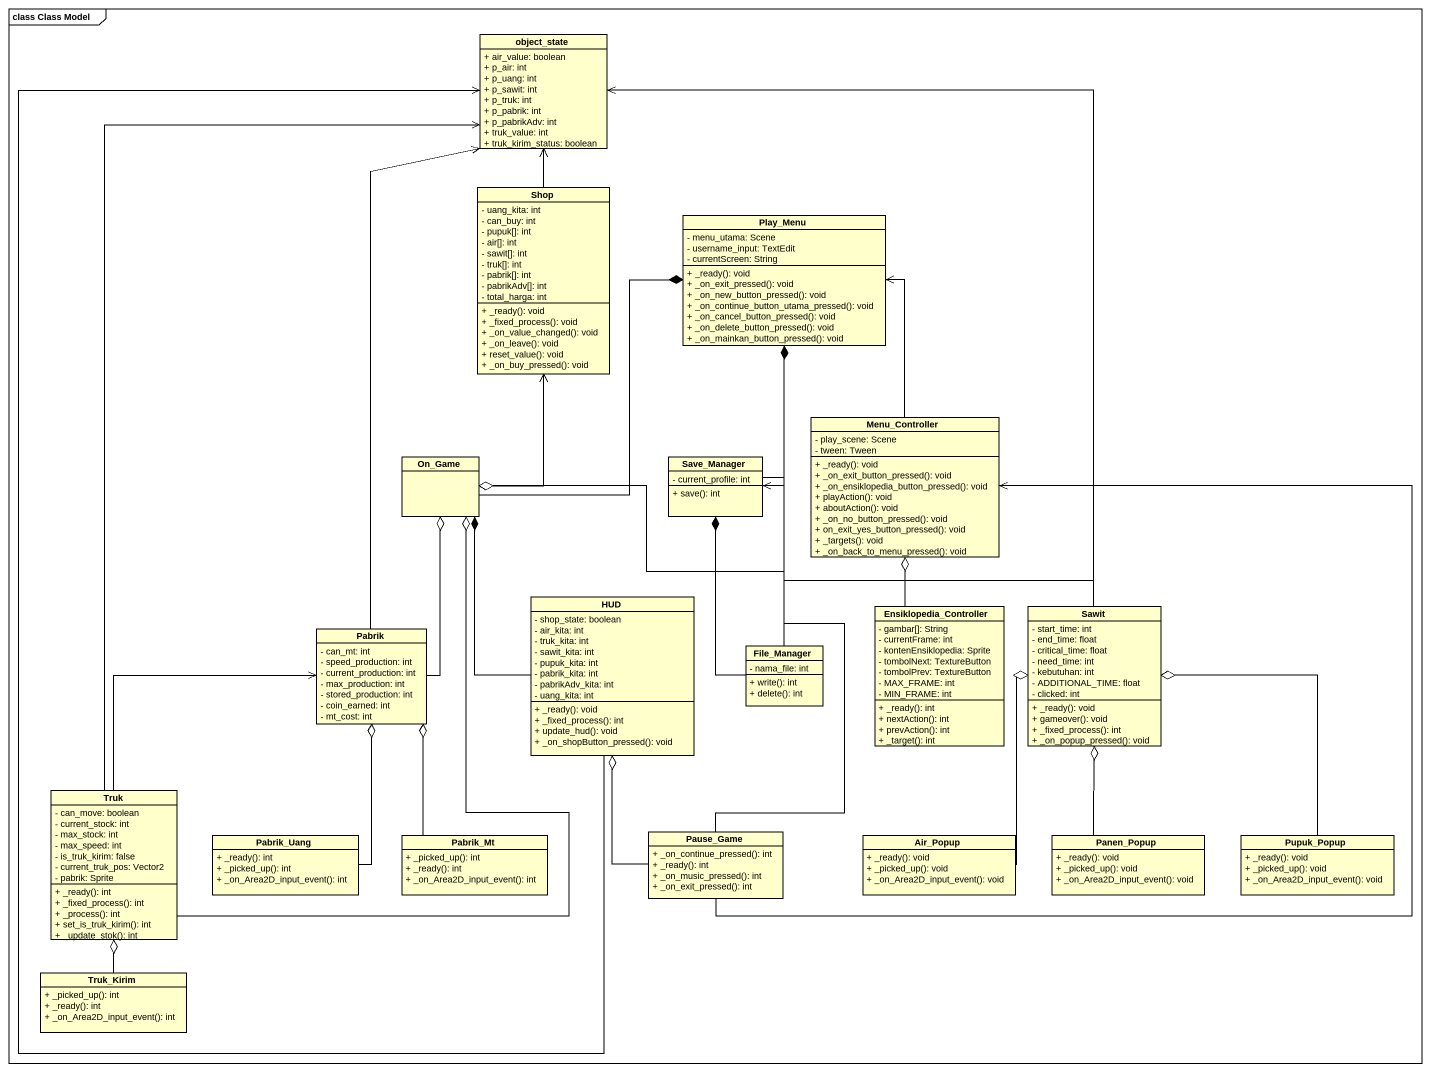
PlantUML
@startuml
mainframe class Class Model
hide circle
hide empty members
skinparam classAttributeIconSize 0
class object_state {
  + air_value: boolean
  + p_air: int
  + p_uang: int
  + p_sawit: int
  + p_truk: int
  + p_pabrik: int
  + p_pabrikAdv: int
  + truk_value: int
  + truk_kirim_status: boolean
}
class Shop {
  - uang_kita: int
  - can_buy: int
  - pupuk[]: int
  - air[]: int
  - sawit[]: int
  - truk[]: int
  - pabrik[]: int
  - pabrikAdv[]: int
  - total_harga: int
  + _ready(): void
  + _fixed_process(): void
  + _on_value_changed(): void
  + _on_leave(): void
  + reset_value(): void
  + _on_buy_pressed(): void
}
class Play_Menu {
  - menu_utama: Scene
  - username_input: TextEdit
  - currentScreen: String
  + _ready(): void
  + _on_exit_pressed(): void
  + _on_new_button_pressed(): void
  + _on_continue_button_utama_pressed(): void
  + _on_cancel_button_pressed(): void
  + _on_delete_button_pressed(): void
  + _on_mainkan_button_pressed(): void
}
class Menu_Controller {
  - play_scene: Scene
  - tween: Tween
  + _ready(): void
  + _on_exit_button_pressed(): void
  + _on_ensiklopedia_button_pressed(): void
  + playAction(): void
  + aboutAction(): void
  + _on_no_button_pressed(): void
  + on_exit_yes_button_pressed(): void
  + _targets(): void
  + _on_back_to_menu_pressed(): void
}
class On_Game
class Save_Manager {
  - current_profile: int
  + save(): int
}
class HUD {
  - shop_state: boolean
  - air_kita: int
  - truk_kita: int
  - sawit_kita: int
  - pupuk_kita: int
  - pabrik_kita: int
  - pabrikAdv_kita: int
  - uang_kita: int
  + _ready(): void
  + _fixed_process(): int
  + update_hud(): void
  + _on_shopButton_pressed(): void
}
class Pabrik {
  - can_mt: int
  - speed_production: int
  - current_production: int
  - max_production: int
  - stored_production: int
  - coin_earned: int
  - mt_cost: int
}
class Ensiklopedia_Controller {
  - gambar[]: String
  - currentFrame: int
  - kontenEnsiklopedia: Sprite
  - tombolNext: TextureButton
  - tombolPrev: TextureButton
  - MAX_FRAME: int
  - MIN_FRAME: int
  + _ready(): int
  + nextAction(): int
  + prevAction(): int
  + _target(): int
}
class Sawit {
  - start_time: int
  - end_time: float
  - critical_time: float
  - need_time: int
  - kebutuhan: int
  - ADDITIONAL_TIME: float
  - clicked: int
  + _ready(): void
  + gameover(): void
  + _fixed_process(): int
  + _on_popup_pressed(): void
}
class File_Manager {
  - nama_file: int
  + write(): int
  + delete(): int
}
class Truk {
  - can_move: boolean
  - current_stock: int
  - max_stock: int
  - max_speed: int
  - is_truk_kirim: false
  - current_truk_pos: Vector2
  - pabrik: Sprite
  + _ready(): int
  + _fixed_process(): int
  + _process(): int
  + set_is_truk_kirim(): int
  + _update_stok(): int
}
class Pabrik_Uang {
  + _ready(): int
  + _picked_up(): int
  + _on_Area2D_input_event(): int
}
class Pabrik_Mt {
  + _picked_up(): int
  + _ready(): int
  + _on_Area2D_input_event(): int
}
class Pause_Game {
  + _on_continue_pressed(): int
  + _ready(): int
  + _on_music_pressed(): int
  + _on_exit_pressed(): int
}
class Air_Popup {
  + _ready(): void
  + _picked_up(): void
  + _on_Area2D_input_event(): void
}
class Panen_Popup {
  + _ready(): void
  + _picked_up(): void
  + _on_Area2D_input_event(): void
}
class Pupuk_Popup {
  + _ready(): void
  + _picked_up(): void
  + _on_Area2D_input_event(): void
}
class Truk_Kirim {
  + _picked_up(): int
  + _ready(): int
  + _on_Area2D_input_event(): int
}
Shop -up-> object_state
Menu_Controller -up-> Play_Menu
On_Game -up-> Shop
On_Game -up-* Play_Menu
Save_Manager -up-* Play_Menu
HUD -up-> object_state
HUD -up-* On_Game
Pabrik -up-> object_state
Pabrik -up-o On_Game
Ensiklopedia_Controller -up-o Menu_Controller
Sawit -up-> object_state
Sawit -left-o On_Game
File_Manager -up-* Play_Menu
File_Manager -up-* Save_Manager
Truk -up-> object_state
Truk -up-o On_Game
Truk -up-> Pabrik
Pabrik_Uang -up-o Pabrik
Pabrik_Mt -up-o Pabrik
Pause_Game -up-> Menu_Controller
Pause_Game -up-> Save_Manager
Pause_Game -up-o HUD
Air_Popup -up-o Sawit
Panen_Popup -up-o Sawit
Pupuk_Popup -up-o Sawit
Truk_Kirim -up-o Truk
@enduml
